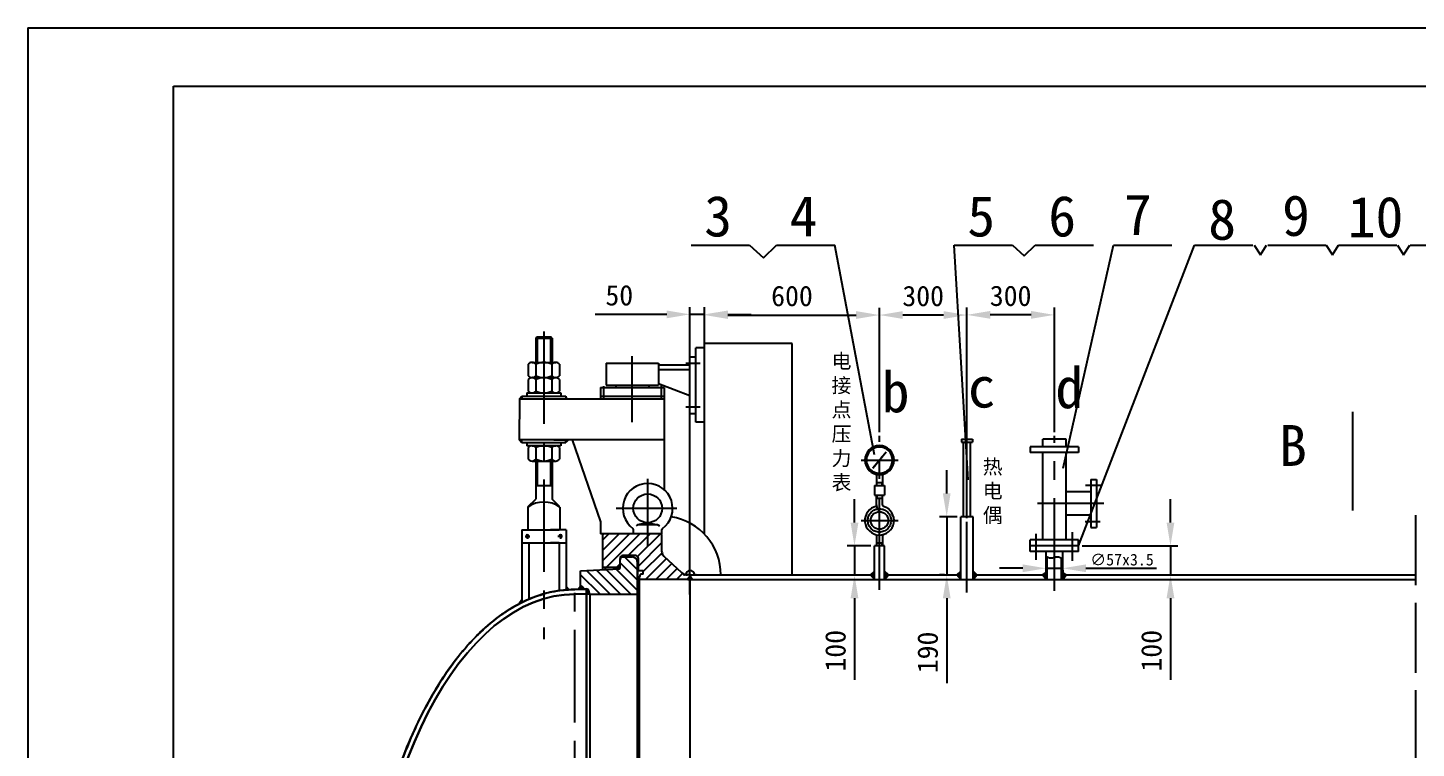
# Model space of a CAD drawing. Extents: x 98 to 958, y 91 to 685.
# Drawn here: x 116.7 to 354.8, y 561.8 to 685.4 of the extents above; entities that cross this region are included whole.
import ezdxf

# ---------------------------------------------------------------- set-up
doc = ezdxf.new("R2010")
doc.units = 0
doc.linetypes.add('ACAD_ISO02W100', pattern=[15, 12, -3])
doc.linetypes.add('CENTER', pattern=[50.8, 31.75, -6.35, 6.35, -6.35])
doc.layers.get('0').update_dxf_attribs({"linetype": 'CONTINUOUS'})
doc.layers.get('DEFPOINTS').update_dxf_attribs({"linetype": 'CONTINUOUS'})
for name, color, linetype in [('01', 5, 'CONTINUOUS'), ('02', 1, 'CENTER'), ('1', 1, 'CONTINUOUS'), ('2', 5, 'CONTINUOUS'), ('3', 3, 'CONTINUOUS'), ('BREAK', 3, 'ACAD_ISO02W100'), ('CENTER', 1, 'CENTER'), ('TEXT', 5, 'CONTINUOUS')]:
    doc.layers.add(name, color=color, linetype=linetype)
doc.styles.add('STYLE1', font='SimSun.ttf')
doc.dimstyles.get("Standard").update_dxf_attribs({"dimtxt": 0.18, "dimasz": 0.18, "dimexe": 0.18, "dimexo": 0.0625, "dimgap": 0.09, "dimtad": 0, "dimtih": 1, "dimtoh": 1, "dimdec": 4, "dimzin": 0, "dimtxsty": 'STANDARD', "dimcen": 0.09, "dimazin": 3, "dimtfac": 1, "dimtdec": 4, "dimtofl": 0, "dimtmove": 0, "dimatfit": 3, "dimtolj": 1, "dimtzin": 0})
pattern_1 = [(45, (1020.803778443, 946.23962731), (-4.4194173824e-05, 4.4194173824e-05), [])]
pattern_2 = [(45, (385.293654, 858.212426), (-0.0224506403, 0.0224506403), [])]
pattern_3 = [(225, (-58.1705075, 835.1773168), (0.001683798023, -0.001683798023), [])]
pattern_4 = [(315, (235.199868, 835.1773168), (-0.001683798023, -0.001683798023), [])]

# ---------------------------------------------------------------- blocks, each defined once
blk = doc.blocks.new('*D3')
at = {"color": 0, "linetype": 'BYBLOCK'}
for p, q in [((887.81, 672.98), (887.81, 676.98)), ((889.6, 668.98), (886.56, 668.98)), ((887.81, 668.98), (887.81, 658.98)), ((887.42, 658.98), (886.56, 658.98)), ((887.81, 654.98), (887.81, 640.4))]:
    blk.add_line(p, q, dxfattribs=at)
for points in [[(887.14, 672.98), (888.47, 672.98), (887.81, 668.98)], [(887.14, 654.98), (888.47, 654.98), (887.81, 658.98)]]:
    blk.add_solid(points, dxfattribs=at)
at = {"layer": 'DEFPOINTS', "color": 0, "linetype": 'BYBLOCK'}
for p in [(890.22, 668.98), (887.81, 658.98), (888.04, 658.98)]:
    blk.add_point(p, dxfattribs=at)
at = {"color": 0, "linetype": 'BYBLOCK', "insert": (884.56, 645.69), "char_height": 3.5, "attachment_point": 5, "rotation": 90}
blk.add_mtext('\\A1;190', dxfattribs=at)
blk = doc.blocks.new('*D2')
at = {"color": 0, "linetype": 'BYBLOCK'}
for p, q in [((856.55, 667.98), (856.55, 671.98)), ((841.39, 663.98), (857.8, 663.98)), ((856.55, 663.98), (856.55, 658.98)), ((847.88, 658.98), (857.8, 658.98)), ((856.55, 654.98), (856.55, 640.98))]:
    blk.add_line(p, q, dxfattribs=at)
for points in [[(855.88, 667.98), (857.22, 667.98), (856.55, 663.98)], [(855.88, 654.98), (857.22, 654.98), (856.55, 658.98)]]:
    blk.add_solid(points, dxfattribs=at)
at = {"layer": 'DEFPOINTS', "color": 0, "linetype": 'BYBLOCK'}
for p in [(840.76, 663.98), (847.26, 658.98), (856.55, 658.98)]:
    blk.add_point(p, dxfattribs=at)
at = {"color": 0, "linetype": 'BYBLOCK', "insert": (853.3, 645.98), "char_height": 3.5, "attachment_point": 5, "rotation": 90}
blk.add_mtext('\\A1;100', dxfattribs=at)
blk = doc.blocks.new('*D4')
at = {"color": 0, "linetype": 'BYBLOCK'}
for p, q in [((871.99, 667.98), (871.99, 671.98)), ((874.77, 663.98), (870.74, 663.98)), ((871.99, 663.98), (871.99, 658.98)), ((871.9, 658.98), (873.24, 658.98)), ((871.99, 654.98), (871.99, 640.98))]:
    blk.add_line(p, q, dxfattribs=at)
for points in [[(871.32, 667.98), (872.66, 667.98), (871.99, 663.98)], [(871.32, 654.98), (872.66, 654.98), (871.99, 658.98)]]:
    blk.add_solid(points, dxfattribs=at)
at = {"layer": 'DEFPOINTS', "color": 0, "linetype": 'BYBLOCK'}
for p in [(875.4, 663.98), (871.28, 658.98), (871.99, 658.98)]:
    blk.add_point(p, dxfattribs=at)
at = {"color": 0, "linetype": 'BYBLOCK', "insert": (868.74, 645.98), "char_height": 3.5, "attachment_point": 5, "rotation": 90}
blk.add_mtext('\\A1;100', dxfattribs=at)
blk = doc.blocks.new('*D9')
at = {"color": 0, "linetype": 'BYBLOCK'}
for p, q in [((774.14, 655.61), (774.14, 704.94)), ((776.64, 672.64), (776.64, 704.94)), ((770.14, 703.69), (757.89, 703.69)), ((776.64, 703.69), (774.14, 703.69)), ((780.64, 703.69), (784.64, 703.69))]:
    blk.add_line(p, q, dxfattribs=at)
for points in [[(770.14, 704.35), (770.14, 703.02), (774.14, 703.69)], [(780.64, 704.35), (780.64, 703.02), (776.64, 703.69)]]:
    blk.add_solid(points, dxfattribs=at)
at = {"layer": 'DEFPOINTS', "color": 0, "linetype": 'BYBLOCK'}
for p in [(776.64, 703.69), (776.64, 672.02), (774.14, 654.99)]:
    blk.add_point(p, dxfattribs=at)
at = {"color": 0, "linetype": 'BYBLOCK', "insert": (762.01, 706.94), "char_height": 3.5, "attachment_point": 5}
blk.add_mtext('\\A1;50', dxfattribs=at)
blk = doc.blocks.new('*D12')
at = {"color": 0, "linetype": 'BYBLOCK'}
for p, q in [((891.27, 689.19), (891.27, 704.85)), ((902.27, 703.6), (895.27, 703.6)), ((906.27, 683.46), (906.27, 704.85))]:
    blk.add_line(p, q, dxfattribs=at)
for points in [[(895.27, 704.27), (895.27, 702.93), (891.27, 703.6)], [(902.27, 704.27), (902.27, 702.93), (906.27, 703.6)]]:
    blk.add_solid(points, dxfattribs=at)
at = {"layer": 'DEFPOINTS', "color": 0, "linetype": 'BYBLOCK'}
for p in [(891.27, 703.6), (891.27, 688.57), (906.27, 682.83)]:
    blk.add_point(p, dxfattribs=at)
at = {"color": 0, "linetype": 'BYBLOCK', "insert": (898.77, 706.85), "char_height": 3.5, "attachment_point": 5}
blk.add_mtext('\\A1;300', dxfattribs=at)
blk = doc.blocks.new('*D10')
at = {"color": 0, "linetype": 'BYBLOCK'}
for p, q in [((846.27, 699.31), (846.27, 704.82)), ((850.27, 703.57), (872.27, 703.57)), ((876.27, 683.46), (876.27, 704.82))]:
    blk.add_line(p, q, dxfattribs=at)
for points in [[(850.27, 704.24), (850.27, 702.91), (846.27, 703.57)], [(872.27, 704.24), (872.27, 702.91), (876.27, 703.57)]]:
    blk.add_solid(points, dxfattribs=at)
at = {"layer": 'DEFPOINTS', "color": 0, "linetype": 'BYBLOCK'}
for p in [(876.27, 703.57), (846.27, 698.68), (876.27, 682.83)]:
    blk.add_point(p, dxfattribs=at)
at = {"color": 0, "linetype": 'BYBLOCK', "insert": (861.27, 706.82), "char_height": 3.5, "attachment_point": 5}
blk.add_mtext('\\A1;600', dxfattribs=at)
blk = doc.blocks.new('*D11')
at = {"color": 0, "linetype": 'BYBLOCK'}
for p, q in [((876.27, 683.46), (876.27, 704.82)), ((887.27, 703.57), (880.27, 703.57)), ((891.27, 668.73), (891.27, 704.82))]:
    blk.add_line(p, q, dxfattribs=at)
for points in [[(880.27, 704.24), (880.27, 702.91), (876.27, 703.57)], [(887.27, 704.24), (887.27, 702.91), (891.27, 703.57)]]:
    blk.add_solid(points, dxfattribs=at)
at = {"layer": 'DEFPOINTS', "color": 0, "linetype": 'BYBLOCK'}
for p in [(876.27, 703.57), (876.27, 682.83), (891.27, 668.11)]:
    blk.add_point(p, dxfattribs=at)
at = {"color": 0, "linetype": 'BYBLOCK', "insert": (883.77, 706.82), "char_height": 3.5, "attachment_point": 5}
blk.add_mtext('\\A1;300', dxfattribs=at)
blk = doc.blocks.new('A$C7B21413C')
at = {"linetype": 'CONTINUOUS', "ltscale": 0.5}
h = blk.add_hatch(dxfattribs=at)
h.set_pattern_fill('ANSI31', color=256, scale=0.00075, style=0)
h.set_pattern_definition([(135, (-58.1705075, 218.4663728), (0.001683798023, 0.001683798023), [])])
h.paths.add_polyline_path([(84.76468, 530.32184), (84.31468, 530.32184), (84.76468, 530.7727)])
h = blk.add_hatch(dxfattribs=at)
h.set_pattern_fill('ANSI31', color=256, scale=0.00075, style=0)
h.set_pattern_definition([(45, (235.199868, 218.4663728), (-0.001683798023, 0.001683798023), [])])
h.paths.add_polyline_path([(92.26468, 530.32184), (92.71468, 530.32184), (92.26468, 530.7727)])
h = blk.add_hatch(dxfattribs=at)
h.set_pattern_fill('ANSI31', color=256, scale=0.00075, style=0)
h.set_pattern_definition(pattern_3)
h.paths.add_polyline_path([(84.76468, 523.32184), (84.31468, 523.32184), (84.76468, 522.87099)])
h = blk.add_hatch(dxfattribs=at)
h.set_pattern_fill('ANSI31', color=256, scale=0.00075, style=0)
h.set_pattern_definition(pattern_3)
h.paths.add_polyline_path([(84.76468, 523.32184), (84.31468, 523.32184), (84.76468, 522.87099)])
h = blk.add_hatch(dxfattribs=at)
h.set_pattern_fill('ANSI31', color=256, scale=0.00075, style=0)
h.set_pattern_definition(pattern_4)
h.paths.add_polyline_path([(92.26468, 523.32184), (92.71468, 523.32184), (92.26468, 522.87099)])
h = blk.add_hatch(dxfattribs=at)
h.set_pattern_fill('ANSI31', color=256, scale=0.00075, style=0)
h.set_pattern_definition(pattern_4)
h.paths.add_polyline_path([(92.26468, 523.32184), (92.71468, 523.32184), (92.26468, 522.87099)])
h = blk.add_hatch()
h.set_pattern_fill('ANSI31', color=256, scale=0.0005, style=0)
h.set_pattern_definition(pattern_1)
h.paths.add_polyline_path([(144.52617, 500.12184), (145.20275, 500.12184), (145.20275, 500.7515)])
h.paths.add_polyline_path([(145.20275, 499.32184), (145.20275, 500.12184), (144.52617, 500.12184)])
h = blk.add_hatch()
h.set_pattern_fill('ANSI31', color=256, scale=0.0005, style=0)
h.set_pattern_definition([(135, (-728.64827059, 946.23962731), (4.4194173824e-05, 4.4194173824e-05), [])])
h.paths.add_polyline_path([(147.62934, 500.12184), (146.95275, 500.12184), (146.95275, 500.7515)])
h.paths.add_polyline_path([(146.95275, 499.32184), (146.95275, 500.12184), (147.62934, 500.12184)])
h = blk.add_hatch()
h.set_pattern_fill('ANSI31', color=256, scale=0.0005, style=0)
h.set_pattern_definition([(45, (1035.628920116, 946.23962731), (-4.4194173824e-05, 4.4194173824e-05), [])])
h.paths.add_polyline_path([(159.35131, 500.12184), (160.0279, 500.12184), (160.0279, 500.7515)])
h.paths.add_polyline_path([(160.0279, 499.32184), (160.0279, 500.12184), (159.35131, 500.12184)])
h = blk.add_hatch()
h.set_pattern_fill('ANSI31', color=256, scale=0.0005, style=0)
h.set_pattern_definition([(135, (-713.47341226, 946.23962731), (4.4194173824e-05, 4.4194173824e-05), [])])
h.paths.add_polyline_path([(162.80419, 500.12184), (162.12761, 500.12184), (162.12761, 500.7515)])
h.paths.add_polyline_path([(162.12761, 499.32184), (162.12761, 500.12184), (162.80419, 500.12184)])
h = blk.add_hatch()
h.set_pattern_fill('ANSI31', color=256, scale=0.0005, style=0)
h.set_pattern_definition([(45, (393.303778443, 946.23962731), (-4.4194173824e-05, 4.4194173824e-05), [])])
h.paths.add_polyline_path([(174.04723, 500.12184), (174.65275, 500.12184), (174.65275, 500.56148)])
h.paths.add_polyline_path([(174.65275, 500.12184), (174.04723, 500.12184), (174.65275, 499.32184)])
h = blk.add_hatch()
h.set_pattern_fill('ANSI31', color=256, scale=0.0005, style=0)
h.set_pattern_definition([(135, (-41.14827059, 946.23962731), (4.4194173824e-05, 4.4194173824e-05), [])])
h.paths.add_polyline_path([(178.10828, 500.12184), (177.50275, 500.12184), (177.50275, 500.56148)])
h.paths.add_polyline_path([(177.50275, 500.12184), (178.10828, 500.12184), (177.50275, 499.32184)])
h = blk.add_hatch()
h.set_pattern_fill('ANSI31', color=256, scale=0.0005, style=0)
h.set_pattern_definition(pattern_1)
edge = h.paths.add_edge_path()
edge.add_spline(control_points=[(92.32775, 497.56236), (92.50233, 497.57621), (92.67697, 497.58765), (92.85166, 497.59666)], knot_values=[3.167385158, 3.167385158, 3.167385158, 3.167385158, 3.181237134, 3.181237134, 3.181237134, 3.181237134], degree=3, periodic=0)
edge.add_line((92.85166, 497.59666), (92.32775, 498.11624))
edge.add_line((92.32775, 498.11624), (92.32775, 497.56236))
h = blk.add_hatch()
h.set_pattern_fill('ANSI31', color=256, scale=0.01, style=0)
h.set_pattern_definition(pattern_2)
h.paths.add_polyline_path([(95.03128, 498.10822), (94.82775, 498.16275), (94.3751, 497.62184), (95.32775, 497.62184), (95.32775, 497.72184, 0.339454259)])
h = blk.add_hatch()
h.set_pattern_fill('ANSI31', color=256, scale=0.0005, style=0)
h.set_pattern_definition(pattern_1)
h.paths.add_polyline_path([(113.57775, 499.97184), (113.20248, 499.32184), (113.57775, 499.32184)])
h.paths.add_polyline_path([(113.57775, 499.32184), (113.95303, 499.32184), (113.57775, 499.97184)])
h = blk.add_hatch()
h.set_pattern_fill('ANSI31', color=256, scale=0.0005, style=0)
h.set_pattern_definition(pattern_1)
edge = h.paths.add_edge_path()
edge.add_spline(control_points=[(84.24259, 495.1494), (84.30551, 495.18247), (84.36847, 495.21521), (84.43149, 495.24763)], knot_values=[6.026214719, 6.026214719, 6.026214719, 6.026214719, 6.031421899, 6.031421899, 6.031421899, 6.031421899], degree=3, periodic=0)
edge.add_spline(control_points=[(84.43149, 495.24763), (84.53012, 495.29837), (84.62887, 495.34831), (84.72775, 495.39747)], knot_values=[3.385206461, 3.385206461, 3.385206461, 3.385206461, 3.393356078, 3.393356078, 3.393356078, 3.393356078], degree=3, periodic=0)
edge.add_line((84.72775, 495.39747), (84.72775, 495.88825))
edge.add_line((84.72775, 495.88825), (84.24259, 495.1494))
h = blk.add_hatch()
h.set_pattern_fill('ANSI31', color=256, scale=0.01, style=0)
h.set_pattern_definition(pattern_2)
h.paths.add_polyline_path([(96.21412, 497.42537, 0.339454259), (95.82775, 497.72184), (95.82775, 496.82184), (96.37584, 496.82184)])
at = {"layer": '01', "ltscale": 0.5}
h = blk.add_hatch(dxfattribs=at)
h.set_pattern_fill('ANSI31', color=256, scale=10, style=0)
h.set_pattern_definition([(45, (-12907.3286, 1921.1676), (-0.88388348, 0.88388348), [])])
h.paths.add_polyline_path([(109.09509, 503.37538, -0.207763988), (108.77775, 504.10612), (108.77775, 506.94684, 0.414213562), (108.52775, 507.19684), (103.67775, 507.19684), (103.67775, 503.44684), (104.22775, 503.44684, -0.414213562), (104.72775, 502.94684), (104.72775, 500.82184), (105.57775, 500.82184), (105.57775, 500.27184), (105.07775, 500.27184, -0.131325959), (104.87775, 499.52351), (104.87775, 499.32184), (113.20248, 499.32184), (113.57775, 499.97184), (113.57775, 500.12184), (113.1694, 500.12184, -0.190090629), (112.14541, 500.52574)])
h.paths.add_polyline_path([(103.67775, 507.19684), (98.82775, 507.19684, 0.414213562), (98.57775, 506.94684), (98.57775, 501.42184), (101.57775, 501.42184), (101.57775, 502.94684, -0.414213562), (102.07775, 503.44684), (103.67775, 503.44684)])
h = blk.add_hatch(dxfattribs=at)
h.set_pattern_fill('ANSI31', color=256, scale=10, angle=90, style=0)
h.set_pattern_definition([(135, (-12907.3286, 1921.1676), (-0.88388348, -0.88388348), [])])
h.paths.add_polyline_path([(103.67775, 503.21683, 0.025047091), (103.57775, 503.22184), (102.07775, 503.22184, 0.414213562), (101.57775, 502.72184), (101.57775, 501.42184), (101.57775, 501.33953, -0.378242452), (101.44636, 501.19069, 0.378242452), (101.57775, 501.33953), (101.57775, 501.42184), (98.57775, 501.42184), (98.57775, 501.03018), (94.82775, 500.82184), (94.82775, 498.16275), (95.03128, 498.10822, -0.339454259), (95.32775, 497.72184), (95.82775, 497.72184, -0.339454259), (96.21412, 497.42537), (96.37584, 496.82184), (103.67775, 496.82184)])
h.paths.add_polyline_path([(104.57775, 502.22184, 0.385170388), (103.67775, 503.21683), (103.67775, 496.82184), (104.57775, 496.82184)])
for p, q in [((25, 10), (25, 584)), ((25, 584), (831, 584)), ((113.77006, 556.71453), (123.77006, 556.71453)), ((123.77006, 556.71453), (126.19606, 554.54139)), ((126.19606, 554.54139), (128.40047, 556.71453)), ((128.40047, 556.71453), (138.40047, 556.71453)), ((158.89185, 556.71453), (168.89185, 556.71453)), ((168.89185, 556.71453), (170.90815, 554.89368)), ((170.90815, 554.89368), (172.78018, 556.71453)), ((172.78018, 556.71453), (182.78018, 556.71453)), ((186.23314, 556.71453), (196.23314, 556.71453)), ((200.11797, 556.71453), (210.11797, 556.71453)), ((210.36575, 556.71453), (211.43185, 555.05123)), ((211.43185, 555.05123), (212.48318, 556.71453)), ((212.71999, 556.71453), (222.71999, 556.71453)), ((222.71999, 556.71453), (223.78609, 555.05123)), ((223.78609, 555.05123), (224.83741, 556.71453)), ((224.83741, 556.71453), (234.83741, 556.71453)), ((234.91407, 556.71453), (235.98018, 555.05123)), ((235.98018, 555.05123), (237.0315, 556.71453)), ((237.12159, 556.71453), (247.12159, 556.71453)), ((227.22797, 528.10885), (227.22797, 511.16573)), ((160.13415, 523.40185), (160.13415, 522.89736)), ((160.13415, 523.40185), (162.02136, 523.40185)), ((160.13415, 522.89736), (162.02136, 522.89736)), ((160.47083, 510.12184), (160.47083, 522.89736)), ((161.68467, 510.12184), (161.68467, 522.89736)), ((162.02136, 523.40185), (162.02136, 522.89736)), ((180.20275, 522.07735), (171.95275, 522.07735)), ((171.95275, 522.07735), (171.95275, 521.10375)), ((178.07775, 523.42184), (174.07775, 523.42184)), ((174.07775, 522.07735), (174.07775, 523.42184)), ((178.07775, 522.07735), (178.07775, 523.42184)), ((180.20275, 522.07735), (180.20275, 521.10375)), ((180.20275, 521.10375), (171.95275, 521.10375)), ((174.07775, 506.12184), (174.07775, 521.10375)), ((178.07775, 506.12184), (178.07775, 521.10375)), ((182.32775, 516.49684), (183.32775, 516.49684)), ((182.32775, 516.49684), (182.32775, 508.24684)), ((183.32775, 516.49684), (183.32775, 508.24684)), ((182.32775, 514.37184), (178.07775, 514.37184)), ((160.02775, 499.32184), (160.02775, 510.12184)), ((162.12775, 510.12184), (160.02775, 510.12184)), ((162.12775, 499.32184), (162.12775, 510.12184)), ((182.32775, 510.37184), (178.07775, 510.37184)), ((84.72775, 507.87184), (84.72775, 495.39747)), ((84.72775, 507.87184), (91.12775, 507.87184)), ((92.32775, 507.87184), (89.62775, 507.87184)), ((92.32775, 507.87184), (92.32775, 497.56236)), ((103.87775, 507.19684), (103.87775, 507.91564)), ((104.5714, 508.69684), (104.32733, 508.53079)), ((106.32775, 509.07184), (104.5714, 508.69684)), ((108.0841, 508.69684), (104.5714, 508.69684)), ((106.32775, 509.07184), (108.0841, 508.69684)), ((108.0841, 508.69684), (108.32817, 508.53079)), ((108.77775, 507.19684), (108.77775, 507.91564)), ((182.32775, 508.24684), (183.32775, 508.24684)), ((84.72775, 505.62184), (92.32775, 505.62184)), ((85.92775, 505.62184), (85.92775, 495.95236)), ((91.12775, 505.62184), (89.62775, 505.62184)), ((91.12775, 505.62184), (91.12775, 497.42897)), ((108.52775, 507.19684), (98.20275, 507.19684)), ((98.57775, 506.94684), (98.57775, 501.03018)), ((108.77775, 507.19684), (98.82775, 507.19684)), ((108.77775, 504.10612), (108.77775, 506.94684)), ((108.77775, 504.10612), (108.77775, 506.94684)), ((108.77775, 504.10612), (108.77775, 506.94684)), ((108.77775, 504.1418), (108.77775, 506.94684)), ((145.20275, 499.32184), (145.20275, 505.12184)), ((146.95275, 505.12184), (145.20275, 505.12184)), ((146.95275, 499.32184), (146.95275, 505.12184)), ((180.20275, 506.12184), (171.95275, 506.12184)), ((171.95275, 504.12184), (171.95275, 506.12184)), ((180.20275, 505.12184), (171.95275, 505.12184)), ((180.20275, 504.12184), (180.20275, 506.12184)), ((101.57775, 501.42184), (101.57775, 502.94684)), ((101.57775, 501.34096), (101.57775, 502.72184)), ((104.22775, 503.44684), (102.07775, 503.44684)), ((102.07775, 503.22184), (103.57775, 503.22184)), ((104.72775, 500.82184), (104.72775, 502.94684)), ((109.09509, 503.37538), (112.14541, 500.52574)), ((109.09509, 503.37538), (112.14541, 500.52574)), ((180.20275, 504.12184), (171.95275, 504.12184)), ((174.65275, 499.32184), (174.65275, 504.12184)), ((174.82775, 499.32184), (174.82775, 503.21204)), ((177.32775, 499.32184), (177.32775, 502.94327)), ((177.50275, 499.32184), (177.50275, 504.12184)), ((94.82775, 500.82184), (101.43552, 501.18894)), ((94.82775, 498.16275), (94.82775, 500.82184)), ((101.57775, 501.42184), (98.57775, 501.42184)), ((101.57775, 501.33953), (101.57775, 502.22184)), ((104.57775, 346.42184), (104.57775, 502.22184)), ((104.57775, 502.22184), (104.57775, 346.42184)), ((105.57775, 500.82184), (104.57775, 500.82184)), ((105.57775, 500.27184), (105.07775, 500.27184)), ((105.57775, 500.27184), (105.57775, 500.82184)), ((105.57775, 500.27184), (105.57775, 500.82184)), ((113.57775, 500.12184), (113.11863, 500.12184)), ((113.57775, 500.12184), (113.11863, 500.12184)), ((113.57775, 500.12184), (113.57775, 367.04684)), ((113.57775, 500.12184), (113.57775, 366.69684)), ((113.57775, 500.12184), (145.20275, 500.12184)), ((113.57775, 499.32184), (113.57775, 500.12184)), ((113.57775, 500.12184), (114.03688, 500.12184)), ((113.57775, 499.32184), (113.57775, 500.12184)), ((113.57775, 500.12184), (114.03688, 500.12184)), ((113.57775, 500.12184), (118.87775, 500.12184)), ((144.52617, 500.12184), (145.20275, 500.7515)), ((145.20275, 499.32184), (144.52617, 500.12184)), ((147.62934, 500.12184), (146.95275, 500.7515)), ((146.95275, 500.12184), (160.02775, 500.12184)), ((146.95275, 499.32184), (147.62934, 500.12184)), ((159.35131, 500.12184), (160.0279, 500.7515)), ((160.0279, 499.32184), (159.35131, 500.12184)), ((162.80419, 500.12184), (162.12761, 500.7515)), ((162.12761, 499.32184), (162.80419, 500.12184)), ((162.12775, 500.12184), (174.65275, 500.12184)), ((172.50275, 500.12184), (174.65275, 500.12184)), ((174.04723, 500.12184), (174.65275, 500.56148)), ((174.65275, 499.32184), (174.04723, 500.12184)), ((178.10828, 500.12184), (177.50275, 500.56148)), ((177.50275, 500.12184), (238.01786, 500.12184)), ((177.50275, 499.32184), (178.10828, 500.12184)), ((92.32775, 498.11624), (92.85166, 497.59666)), ((94.82775, 498.16275), (94.3751, 497.62184)), ((95.03128, 498.10822), (94.82775, 498.16275)), ((104.87775, 494.56692), (104.87775, 499.52351)), ((104.87775, 499.32184), (104.87775, 349.12018)), ((113.20248, 499.32184), (104.87775, 499.32184)), ((113.57775, 499.97184), (113.20248, 499.32184)), ((113.20248, 499.32184), (238.01786, 499.32184)), ((113.57775, 499.97184), (113.95303, 499.32184)), ((84.24259, 495.14939), (84.72775, 495.88825)), ((95.82775, 497.62184), (93.82775, 497.62184)), ((95.82775, 496.82184), (93.82775, 496.82184)), ((95.32775, 497.72184), (95.82775, 497.72184)), ((95.32775, 497.72184), (95.32775, 497.62184)), ((95.82775, 351.02184), (95.82775, 497.62184)), ((95.82775, 497.62184), (95.82775, 351.02184)), ((96.37584, 496.82184), (95.82775, 496.82184)), ((96.37584, 496.82184), (96.21412, 497.42537)), ((96.37584, 496.82184), (96.37584, 424.32184)), ((96.37584, 496.82184), (104.57775, 496.82184))]:
    blk.add_line(p, q)
at = {"ltscale": 0.5}
for p, q in [((87.11468, 540.7505), (87.33804, 540.9755)), ((87.11468, 540.7505), (87.11468, 536.59684)), ((87.11468, 540.7505), (89.91468, 540.7505)), ((87.33804, 540.9755), (89.69132, 540.9755)), ((89.91468, 540.7505), (89.69132, 540.9755)), ((89.91468, 540.7505), (89.91468, 536.59684)), ((99.17775, 536.44684), (108.17775, 536.44684)), ((99.17775, 536.44684), (99.17775, 532.69684)), ((108.17775, 536.44684), (108.17775, 532.69684)), ((108.17775, 536.19684), (113.57775, 536.19684)), ((113.57775, 537.57184), (114.57775, 537.57184)), ((108.17775, 535.39684), (113.57775, 535.39684)), ((99.17775, 532.69684), (103.67775, 532.69684)), ((106.30275, 532.69684), (108.17775, 532.69684)), ((108.17775, 532.94684), (113.57775, 530.89684)), ((87.11468, 519.67184), (87.11468, 513.138)), ((89.91468, 519.67184), (89.91468, 513.138)), ((144.96082, 518.45025), (147.22886, 521.23541)), ((145.5465, 517.37894), (145.5465, 515.47184)), ((146.609, 517.37894), (146.609, 515.47184)), ((87.11468, 515.4755), (89.91468, 515.4755)), ((145.20275, 515.47184), (146.95275, 515.47184)), ((145.20275, 515.47184), (145.20275, 513.82184)), ((145.5465, 515.97184), (146.609, 515.97184)), ((145.5465, 515.97184), (146.609, 515.97184)), ((146.609, 515.47184), (146.95275, 515.47184)), ((146.95275, 515.47184), (146.95275, 513.82184)), ((85.76468, 511.788), (87.11468, 513.138)), ((91.26468, 511.788), (89.91468, 513.138)), ((145.20275, 513.82184), (146.95275, 513.82184)), ((145.5465, 512.12626), (145.5465, 513.82184)), ((145.5465, 513.32184), (146.609, 513.32184)), ((146.609, 513.82184), (146.95275, 513.82184)), ((146.609, 512.10854), (146.609, 513.82184)), ((85.76468, 511.76988), (85.76468, 507.87184)), ((91.26468, 511.76988), (91.26468, 507.87184)), ((145.5465, 506.81743), (145.5465, 505.12184)), ((145.5465, 505.62184), (146.609, 505.62184)), ((146.609, 506.83515), (146.609, 505.12184))]:
    blk.add_line(p, q, dxfattribs=at)
at = {"linetype": 'BYBLOCK', "ltscale": 0.5}
for p, q in [((114.57775, 526.32184), (114.57775, 539.07184)), ((116.07775, 539.07184), (114.57775, 539.07184)), ((116.07775, 507.10182), (116.07775, 539.82184)), ((116.47775, 539.82184), (116.07775, 539.82184)), ((130.67775, 539.82184), (116.47775, 539.82184)), ((131.07775, 539.82184), (130.67775, 539.82184)), ((131.07775, 500.12184), (131.07775, 539.82184)), ((113.57775, 527.82184), (113.57775, 537.57184)), ((113.57775, 527.82184), (113.57775, 535.9704)), ((113.57775, 527.82184), (114.57775, 527.82184)), ((116.07775, 526.32184), (114.57775, 526.32184))]:
    blk.add_line(p, q, dxfattribs=at)
at = {"linetype": 'CONTINUOUS', "ltscale": 0.5}
for p, q in [((85.81468, 536.26273), (85.81468, 534.30596)), ((86.48797, 536.59684), (90.55244, 536.59684)), ((87.16468, 536.26273), (87.16468, 534.30596)), ((89.86468, 536.24792), (89.86468, 534.32077)), ((91.21468, 536.27672), (91.21468, 534.29178)), ((85.81468, 533.63773), (85.81468, 531.68096)), ((86.48797, 533.97184), (90.55244, 533.97184)), ((86.48797, 533.97184), (90.55244, 533.97184)), ((87.16468, 533.63773), (87.16468, 531.68096)), ((89.86468, 533.62292), (89.86468, 531.69577)), ((91.21468, 533.65172), (91.21468, 531.66678)), ((85.58727, 531.34684), (91.44209, 531.34684)), ((85.58968, 531.34925), (85.58968, 530.82184)), ((86.48797, 531.34684), (90.55244, 531.34684)), ((91.43968, 531.34925), (91.43968, 530.82184)), ((98.20275, 532.27184), (106.52775, 532.27184)), ((98.20275, 532.27184), (98.20275, 530.89449)), ((98.20275, 532.27184), (98.20275, 530.82184)), ((98.20275, 532.27184), (98.20275, 530.32184)), ((98.20275, 532.27184), (100.85275, 532.27184)), ((100.52775, 532.69684), (101.034, 532.69684)), ((100.85275, 532.69684), (100.85275, 532.27184)), ((103.67775, 532.69684), (106.82775, 532.69684)), ((106.50275, 532.69684), (106.50275, 532.27184)), ((106.50275, 532.27184), (109.15275, 532.27184)), ((106.50275, 532.27184), (109.15275, 532.27184)), ((109.15275, 532.27184), (109.15275, 530.82184)), ((109.15275, 532.27184), (109.15275, 530.32184)), ((84.31123, 530.32582), (84.30461, 523.32582)), ((84.31122, 530.32184), (89.91468, 530.32184)), ((84.31468, 530.32184), (84.76468, 530.7727)), ((84.76468, 530.82184), (89.91468, 530.82184)), ((84.76468, 530.82184), (84.76468, 530.32184)), ((89.91468, 530.82184), (92.26468, 530.82184)), ((89.91468, 530.32184), (92.71468, 530.32184)), ((90.20218, 530.32184), (92.71468, 530.32184)), ((92.26468, 530.82184), (92.26468, 530.32184)), ((92.71468, 530.32184), (109.15275, 530.32184)), ((98.20275, 530.82184), (109.15275, 530.82184)), ((98.20275, 530.82184), (99.17775, 530.82184)), ((98.20275, 530.82184), (99.17775, 530.82184)), ((108.17775, 530.82184), (109.15275, 530.82184)), ((108.17775, 530.82184), (109.15275, 530.82184)), ((108.17775, 530.82184), (109.15275, 530.82184)), ((109.15275, 530.32184), (109.15275, 514.75543)), ((89.91468, 523.32184), (84.3046, 523.32184)), ((84.31468, 523.32184), (84.76468, 522.87099)), ((84.31468, 523.32184), (84.76468, 522.87099)), ((84.76468, 522.82184), (84.76468, 523.32184)), ((84.76468, 522.82184), (89.91468, 522.82184)), ((91.43656, 522.29684), (85.58175, 522.29684)), ((85.58416, 522.82184), (85.58416, 522.29443)), ((85.80916, 521.96273), (85.80916, 520.00596)), ((86.48245, 522.29684), (90.54691, 522.29684)), ((87.15916, 521.96273), (87.15916, 520.00596)), ((89.85916, 521.94792), (89.85916, 520.02077)), ((109.15275, 523.32184), (89.91468, 523.32184)), ((89.91468, 522.82184), (92.26468, 522.82184)), ((92.71468, 523.32184), (90.20218, 523.32184)), ((90.20218, 523.32184), (92.71468, 523.32184)), ((91.20916, 521.97672), (91.20916, 519.99178)), ((91.43416, 522.82184), (91.43416, 522.29443)), ((92.71468, 523.32184), (92.26468, 522.87099)), ((92.26468, 522.82184), (92.26468, 523.32184)), ((93.36661, 523.32184), (98.20275, 509.25094)), ((86.48245, 519.67184), (90.54691, 519.67184)), ((86.48245, 519.67184), (90.54691, 519.67184)), ((98.20275, 509.25094), (98.20275, 507.19684))]:
    blk.add_line(p, q, dxfattribs=at)
at = {"color": 0, "linetype": 'BYBLOCK', "ltscale": 0.5}
for p, q in [((174.65275, 500.9605), (174.65275, 500.0202)), ((177.50275, 500.9605), (177.50275, 500.0202))]:
    blk.add_line(p, q, dxfattribs=at)
for centre, radius in [((106.32775, 511.54684), 2.475), ((85.70275, 506.74684), 0.15), ((91.35275, 506.74684), 0.15)]:
    blk.add_circle(centre, radius)
at = {"ltscale": 0.5}
blk.add_circle((146.07775, 509.47184), 1.5, dxfattribs=at)
at = {"linetype": 'CONTINUOUS', "ltscale": 0.5}
for centre, radius, start, end in [((86.48968, 535.74795), 0.8489, 37.330895, 142.669105), ((87.16744, 536.26487), 0.00349, 217.6964835, 322.3035165), ((88.51744, 533.71356), 2.88329, 62.1435636, 117.8564364), ((90.55073, 535.74795), 0.8489, 37.330895, 142.669105), ((86.48968, 534.82074), 0.8489, 217.330895, 322.669105), ((86.48968, 533.12295), 0.8489, 37.330895, 142.669105), ((87.16744, 534.30382), 0.00349, 37.6964835, 142.3035165), ((87.16744, 533.63987), 0.00349, 217.6964835, 322.3035165), ((88.51744, 536.85513), 2.88329, 242.1435636, 297.8564364), ((88.51744, 531.08856), 2.88329, 62.1435636, 117.8564364), ((90.55073, 534.82074), 0.8489, 217.330895, 322.669105), ((90.55073, 533.12295), 0.8489, 37.330895, 142.669105), ((86.48968, 532.19574), 0.8489, 217.330895, 322.669105), ((87.16744, 531.67882), 0.00349, 37.6964835, 142.3035165), ((88.51744, 534.23013), 2.88329, 242.1435636, 297.8564364), ((90.55073, 532.19574), 0.8489, 217.330895, 322.669105), ((86.48416, 521.44795), 0.8489, 37.330895, 142.669105), ((87.16192, 521.96487), 0.00349, 217.6964835, 322.3035165), ((88.51192, 519.41356), 2.88329, 62.1435636, 117.8564364), ((90.5452, 521.44795), 0.8489, 37.330895, 142.669105), ((86.48416, 520.52074), 0.8489, 217.330895, 322.669105), ((87.16192, 520.00382), 0.00349, 37.6964835, 142.3035165), ((88.51192, 522.55513), 2.88329, 242.1435636, 297.8564364), ((90.5452, 520.52074), 0.8489, 217.330895, 322.669105)]:
    blk.add_arc(centre, radius, start, end, dxfattribs=at)
at = {"ltscale": 0.5}
for centre, radius, start, end in [((146.07775, 519.82184), 2.5, 0, 180), ((146.07775, 519.82184), 2.25, 0, 180), ((146.07775, 519.82184), 2.5, 180, 0), ((146.07775, 519.82184), 2.25, 180, 0), ((88.51468, 507.8307), 4.80412, 55.0804852, 124.9195148), ((146.7965, 512.12626), 1.25, 180, 254.8490091), ((146.859, 512.10854), 0.25, 180, 253.4954845), ((146.07775, 509.47184), 2.5, 101.8613031, 73.4954845), ((146.7965, 506.81743), 1.25, 170.4311397, 180), ((146.859, 506.83515), 0.25, 106.5045155, 180)]:
    blk.add_arc(centre, radius, start, end, dxfattribs=at)
for centre, radius, start, end in [((106.32775, 511.54684), 4.275, 306.6328513, 233.3671487), ((108.77775, 500.12184), 10.1, 0, 81.0443988), ((103.62775, 507.91564), 0.25, 0, 53.3671487), ((109.02775, 507.91564), 0.25, 126.6328513, 180), ((98.82775, 506.94684), 0.25, 90, 180), ((98.82775, 506.94684), 0.25, 90, 180), ((108.52775, 506.94684), 0.25, 0, 90), ((108.52775, 506.94684), 0.25, 0, 90), ((102.07775, 502.94684), 0.5, 90, 180), ((102.07775, 502.72184), 0.5, 90, 180), ((103.57775, 502.22184), 1, 0, 90), ((104.22775, 502.94684), 0.5, 0, 90), ((109.77775, 504.10612), 1, 180, 226.948085), ((109.77775, 504.10612), 1, 180, 226.948085), ((101.42775, 501.33953), 0.15, 272.8624052, 0), ((103.57775, 500.27184), 1.5, 311.8103149, 0), ((113.1694, 501.62184), 1.5, 226.948085, 270), ((113.1694, 501.62184), 1.5, 226.948085, 270), ((113.57775, 500.12184), 0.75, 0, 177.0049446), ((94.92775, 497.72184), 0.4, 360, 75), ((95.82775, 497.32184), 0.4, 15, 90)]:
    blk.add_arc(centre, radius, start, end)
blk.add_ellipse((93.82775, 424.32184), major_axis=(0, 72.5), ratio=0.5, start_param=0, end_param=1.536306731)
at = {"extrusion": (0, 0, -1)}
blk.add_ellipse((93.82775, 424.32184), major_axis=(0, 72.5), ratio=0.5, start_param=-1.536306731, end_param=0, dxfattribs=at)
for points in [[(93.82775, 351.02184), (92.9534, 351.02184), (92.07905, 351.08249), (90.33609, 351.32446), (89.4675, 351.50577), (87.74143, 351.98734), (86.88395, 352.28758), (84.73798, 353.19298), (83.46009, 353.87547), (80.95548, 355.50029), (79.72872, 356.4426), (77.33831, 358.5742), (76.17464, 359.7635), (73.92133, 362.3748), (72.83169, 363.79681), (70.73683, 366.85748), (69.73161, 368.49614), (67.81545, 371.97206), (66.90452, 373.8093), (65.1861, 377.66228), (64.37862, 379.67801), (62.87544, 383.86588), (62.17973, 386.03802), (60.90737, 390.51491), (60.33072, 392.81965), (59.30256, 397.53643), (58.85105, 399.94845), (58.078, 404.85325), (57.75645, 407.34601), (57.24676, 412.38481), (57.05862, 414.93083), (56.81776, 420.04807), (56.76505, 422.61928), (56.79561, 427.7585), (56.87889, 430.32651), (57.18055, 435.431), (57.39893, 437.96748), (57.96843, 442.98093), (58.31956, 445.4579), (59.15082, 450.32504), (59.63094, 452.71521), (60.71507, 457.38246), (61.31908, 459.65954), (62.64461, 464.07559), (63.36613, 466.21456), (64.91916, 470.33098), (65.75067, 472.30841), (67.51515, 476.08011), (68.44812, 477.87437), (70.40619, 481.26006), (71.43128, 482.85149), (73.56358, 485.81392), (74.67079, 487.18491), (76.95684, 489.69083), (78.13568, 490.82576), (80.55385, 492.84563), (81.79321, 493.73056), (84.32009, 495.23795), (85.60764, 495.86037), (88.21619, 496.83193), (89.53718, 497.181), (91.85036, 497.54428), (92.83905, 497.62184), (93.82775, 497.62184)], [(93.82775, 497.62184), (92.9534, 497.62184), (92.07905, 497.5612), (90.33609, 497.31923), (89.4675, 497.13792), (87.74143, 496.65635), (86.88395, 496.35611), (84.73798, 495.45071), (83.46009, 494.76822), (80.95548, 493.1434), (79.72872, 492.20109), (77.33831, 490.06949), (76.17464, 488.88019), (73.92133, 486.26889), (72.83169, 484.84688), (70.73683, 481.78621), (69.73161, 480.14755), (67.81545, 476.67163), (66.90452, 474.83439), (65.1861, 470.98141), (64.37862, 468.96568), (62.87544, 464.77781), (62.17973, 462.60567), (60.90737, 458.12878), (60.33072, 455.82404), (59.30256, 451.10726), (58.85105, 448.69524), (58.078, 443.79044), (57.75645, 441.29768), (57.24676, 436.25888), (57.05862, 433.71285), (56.81776, 428.59562), (56.76505, 426.02441), (56.79561, 420.88519), (56.87889, 418.31718), (57.18055, 413.21269), (57.39893, 410.67621), (57.96843, 405.66276), (58.31956, 403.18579), (59.15082, 398.31865), (59.63094, 395.92848), (60.71507, 391.26123), (61.31908, 388.98415), (62.64461, 384.5681), (63.36613, 382.42913), (64.91916, 378.31271), (65.75067, 376.33528), (67.51515, 372.56358), (68.44812, 370.76932), (70.40619, 367.38363), (71.43128, 365.79219), (73.56358, 362.82977), (74.67079, 361.45878), (76.95684, 358.95286), (78.13568, 357.81793), (80.55385, 355.79806), (81.79321, 354.91313), (84.32009, 353.40574), (85.60764, 352.78332), (88.21619, 351.81176), (89.53718, 351.46269), (91.85036, 351.09941), (92.83905, 351.02184), (93.82775, 351.02184)]]:
    blk.add_open_spline(points, degree=3, knots=[3.141592654, 3.141592654, 3.141592654, 3.141592654, 3.210894381, 3.210894381, 3.280196109, 3.280196109, 3.349497837, 3.349497837, 3.45525053, 3.45525053, 3.561003223, 3.561003223, 3.666755917, 3.666755917, 3.77250861, 3.77250861, 3.878261303, 3.878261303, 3.984013997, 3.984013997, 4.08976669, 4.08976669, 4.195519383, 4.195519383, 4.301272076, 4.301272076, 4.40702477, 4.40702477, 4.512777463, 4.512777463, 4.618530156, 4.618530156, 4.72428285, 4.72428285, 4.830035543, 4.830035543, 4.935788236, 4.935788236, 5.04154093, 5.04154093, 5.147293623, 5.147293623, 5.253046316, 5.253046316, 5.358799009, 5.358799009, 5.464551703, 5.464551703, 5.570304396, 5.570304396, 5.676057089, 5.676057089, 5.781809783, 5.781809783, 5.887562476, 5.887562476, 5.993315169, 5.993315169, 6.099067863, 6.099067863, 6.204820556, 6.204820556, 6.283185307, 6.283185307, 6.283185307, 6.283185307])
for p in [(112.57775, 500.12184), (112.57775, 500.12184), (114.57775, 500.12184), (114.57775, 500.12184)]:
    blk.add_point(p)
at = {"color": 0, "linetype": 'BYBLOCK', "ltscale": 0.5}
blk.add_solid([(146.27155, 520.40508), (146.59259, 520.13948), (147.22886, 521.23541)], dxfattribs=at)
at = {"layer": '01', "ltscale": 0.5}
for p, q in [((145.23301, 520.74818), (138.40047, 556.71453)), ((161.26833, 516.44966), (158.89185, 556.71453)), ((177.60635, 518.45846), (186.23314, 556.71453)), ((180.20275, 505.12184), (200.11797, 556.71453)), ((146.07775, 519.82184), (144.96082, 518.45025)), ((145.62775, 515.47184), (145.62775, 515.97184)), ((146.52775, 515.47184), (146.52775, 515.97184)), ((145.62775, 513.82184), (145.62775, 513.32184)), ((146.52775, 513.82184), (146.52775, 513.32184)), ((145.62775, 505.12184), (145.62775, 505.62184)), ((146.52775, 505.12184), (146.52775, 505.62184)), ((170.65275, 501.2702), (166.65275, 501.2702)), ((174.65275, 501.2702), (177.50275, 501.2702)), ((181.50275, 501.2702), (193.58705, 501.2702))]:
    blk.add_line(p, q, dxfattribs=at)
at = {"layer": '01'}
for p, q in [((85.33051, 506.74684), (86.12349, 506.74684)), ((85.70275, 507.13322), (85.70275, 506.32819)), ((91.725, 506.74684), (90.93201, 506.74684)), ((91.35275, 507.13322), (91.35275, 506.32819))]:
    blk.add_line(p, q, dxfattribs=at)
at = {"layer": '01', "ltscale": 0.5}
for points in [[(170.65275, 501.93687), (170.65275, 500.60353), (174.65275, 501.2702)], [(181.50275, 501.93687), (181.50275, 500.60353), (177.50275, 501.2702)]]:
    blk.add_solid(points, dxfattribs=at)
at = {"layer": '02', "ltscale": 0.5}
for p, q in [((142.95653, 519.82184), (149.28205, 519.82184)), ((142.95653, 509.47184), (149.28205, 509.47184))]:
    blk.add_line(p, q, dxfattribs=at)
blk.add_circle((146.07775, 509.47184), 2, dxfattribs=at)
at = {"layer": '1', "linetype": 'CENTER', "ltscale": 0.5}
for p, q in [((88.52775, 541.91331), (88.52775, 489.12483)), ((103.67775, 526.3287), (103.67775, 537.66624)), ((112.84061, 536.44684), (115.34061, 536.44684)), ((98.72775, 532.51592), (98.72775, 530.31639)), ((108.62775, 532.61673), (108.62775, 530.28253)), ((112.84061, 528.94684), (115.34061, 528.94684)), ((146.07775, 497.55113), (146.07775, 523.97329)), ((176.07775, 497.40112), (176.07775, 523.97329)), ((184.20287, 515.49684), (181.41913, 515.49684)), ((184.54563, 512.37184), (173.17063, 512.37184)), ((161.07775, 497.10129), (161.07775, 509.24696)), ((179.20275, 502.56932), (179.20275, 507.43733)), ((183.92449, 509.24684), (181.37273, 509.24684)), ((172.95275, 502.69102), (172.95275, 507.19393)), ((93.82775, 347.82184), (93.82775, 498.3056))]:
    blk.add_line(p, q, dxfattribs=at)
at = {"layer": '1'}
for centre, start, end in [((85.70275, 506.74684), 345.998002, 276.7824313), ((91.35275, 506.74684), 263.2175687, 194.001998)]:
    blk.add_arc(centre, 0.25, start, end, dxfattribs=at)
blk.add_point((108.77775, 503.67184), dxfattribs=at)
blk.add_point((108.77775, 503.67184), dxfattribs=at)
at = {"layer": '2', "ltscale": 0.5}
for p, q in [((87.38968, 540.7505), (87.38968, 536.59684)), ((89.63968, 540.7505), (89.63968, 536.59684)), ((87.38968, 519.67184), (87.38968, 515.4755)), ((89.63968, 519.67184), (89.63968, 515.4755))]:
    blk.add_line(p, q, dxfattribs=at)
at = {"layer": '3', "linetype": 'ACAD_ISO02W100', "ltscale": 0.5}
blk.add_spline([(177.50275, 502.84202), (176.63683, 503.18752), (175.30322, 502.99009), (174.65275, 503.3356)], degree=3, dxfattribs=at)
at = {"layer": 'BREAK'}
blk.add_line((238.01786, 510.35965), (238.01786, 340.51691), dxfattribs=at)
at = {"layer": 'CENTER'}
for p, q in [((106.32775, 505.03032), (106.32775, 516.59845)), ((111.34342, 511.54684), (100.92697, 511.54684))]:
    blk.add_line(p, q, dxfattribs=at)
at = {"layer": 'DEFPOINTS', "color": 0, "linetype": 'BYBLOCK', "ltscale": 0.5}
for p in [(147.22886, 521.23541), (147.22886, 521.23541), (174.65275, 501.5855), (177.50275, 501.5855), (177.50275, 501.2702)]:
    blk.add_point(p, dxfattribs=at)
at = {"layer": 'TEXT'}
for q in [(0, 0), (841, 594)]:
    blk.add_line((0, 594), q, dxfattribs=at)
at = {"style": 'STYLE1'}
for s, p in [('3', (116.02648, 558.18847)), ('4', (130.65689, 558.18847)), ('5', (161.14828, 558.18847)), ('6', (175.03661, 558.18847)), ('7', (188.02691, 558.45523)), ('8', (202.47814, 557.62797)), ('9', (215.14383, 558.29051)), ('10', (226.4022, 558.0416)), ('d', (176.25396, 528.74523)), ('b', (146.46448, 528.04279)), ('c', (161.22736, 528.85244))]:
    blk.add_text(s, height=7, dxfattribs=at).set_placement(p)
at = {"insert": (214.62238, 525.83546), "char_height": 7, "width": 14.9024, "attachment_point": 1, "style": 'STYLE1'}
blk.add_mtext('B\\f宋体|b0|i0|c134|p2;', dxfattribs=at)
at = {"layer": '01', "ltscale": 0.5, "char_height": 2.5, "width": 5, "attachment_point": 1}
for s, insert in [('\\f宋体|b0|i0|c134|p2;电接点压力表', (137.86395, 538.06639)), ('\\f宋体|b0|i0|c134|p2;热电偶', (163.79521, 519.9561))]:
    blk.add_mtext(s, dxfattribs=dict(at, insert=insert))
at = {"layer": '01', "ltscale": 0.5, "insert": (187.68323, 502.73415), "char_height": 2, "attachment_point": 5}
blk.add_mtext('\\A1;∅57x3.5', dxfattribs=at)
at = {"layer": '01', "ltscale": 0.5}
for base, p1, p2, text, picture, middle in [((146.07775, 544.71532), (116.07775, 539.82184), (146.07775, 523.97329), '600', '*D10', (-18.92225, 547.96532)), ((146.07775, 544.71532), (161.07775, 509.24696), (146.07775, 523.97329), '300', '*D11', (3.57775, 547.96532)), ((161.07775, 544.74192), (176.07775, 523.97329), (161.07775, 529.70799), '300', '*D12', (18.57775, 547.99192))]:
    dim = blk.add_linear_dim(base=base, p1=p1, p2=p2, text=text, dimstyle='STANDARD', override={"dimtxt": 3.5, "dimasz": 4, "dimexe": 1.25, "dimexo": 0.625, "dimgap": 1.5, "dimtad": 1, "dimtih": 0, "dimtoh": 0, "dimcen": 2.5, "dimtofl": 1}, dxfattribs=at)
    dim.commit()
    dim.dimension.update_dxf_attribs({"geometry": picture, "text_midpoint": middle, "insert": (-730.19357, -158.85847)})
dim = blk.add_linear_dim(base=(116.07775, 544.82769), p1=(113.57775, 496.1269), p2=(116.07775, 513.1607), text='50', dimstyle='STANDARD', override={"dimtxt": 3.5, "dimasz": 4, "dimexe": 1.25, "dimexo": 0.625, "dimgap": 1.5, "dimtad": 1, "dimtih": 0, "dimtoh": 0, "dimcen": 2.5, "dimtofl": 1}, dxfattribs=at)
dim.commit()
dim.dimension.update_dxf_attribs({"geometry": '*D9', "text_midpoint": (101.45275, 544.82769), "dimtype": 128, "insert": (-660.55773, -158.85847)})
for base, p1, p2, text, picture, middle in [((157.61293, 500.12184), (160.02775, 510.12184), (157.85028, 500.12184), '190', '*D3', (4.36293, 486.83018)), ((141.79641, 500.12184), (145.20275, 505.12184), (141.0842, 500.12184), '100', '*D4', (-11.45359, 487.12184))]:
    dim = blk.add_linear_dim(base=base, p1=p1, p2=p2, angle=90, text=text, dimstyle='STANDARD', override={"dimtxt": 3.5, "dimasz": 4, "dimexe": 1.25, "dimexo": 0.625, "dimgap": 1.5, "dimtad": 1, "dimtih": 0, "dimtoh": 0, "dimcen": 2.5, "dimtofl": 1}, dxfattribs=at)
    dim.commit()
    dim.dimension.update_dxf_attribs({"geometry": picture, "text_midpoint": middle, "insert": (-730.19357, -158.85847)})
dim = blk.add_linear_dim(base=(195.99149, 500.12184), p1=(180.20275, 505.12184), p2=(186.69859, 500.12184), angle=90, text='100', dimstyle='STANDARD', override={"dimtxt": 3.5, "dimasz": 4, "dimexe": 1.25, "dimexo": 0.625, "dimgap": 1.5, "dimtad": 1, "dimtih": 0, "dimtoh": 0, "dimcen": 2.5, "dimtofl": 1}, dxfattribs=at)
dim.commit()
dim.dimension.update_dxf_attribs({"geometry": '*D2', "text_midpoint": (195.99149, 487.12184), "dimtype": 128, "insert": (-660.55773, -158.85847)})

msp = doc.modelspace()

# ---------------------------------------------------------------- block references
msp.add_blockref('A$C7B21413C', (116.66, 91.45))

doc.saveas('drawing.dxf')
